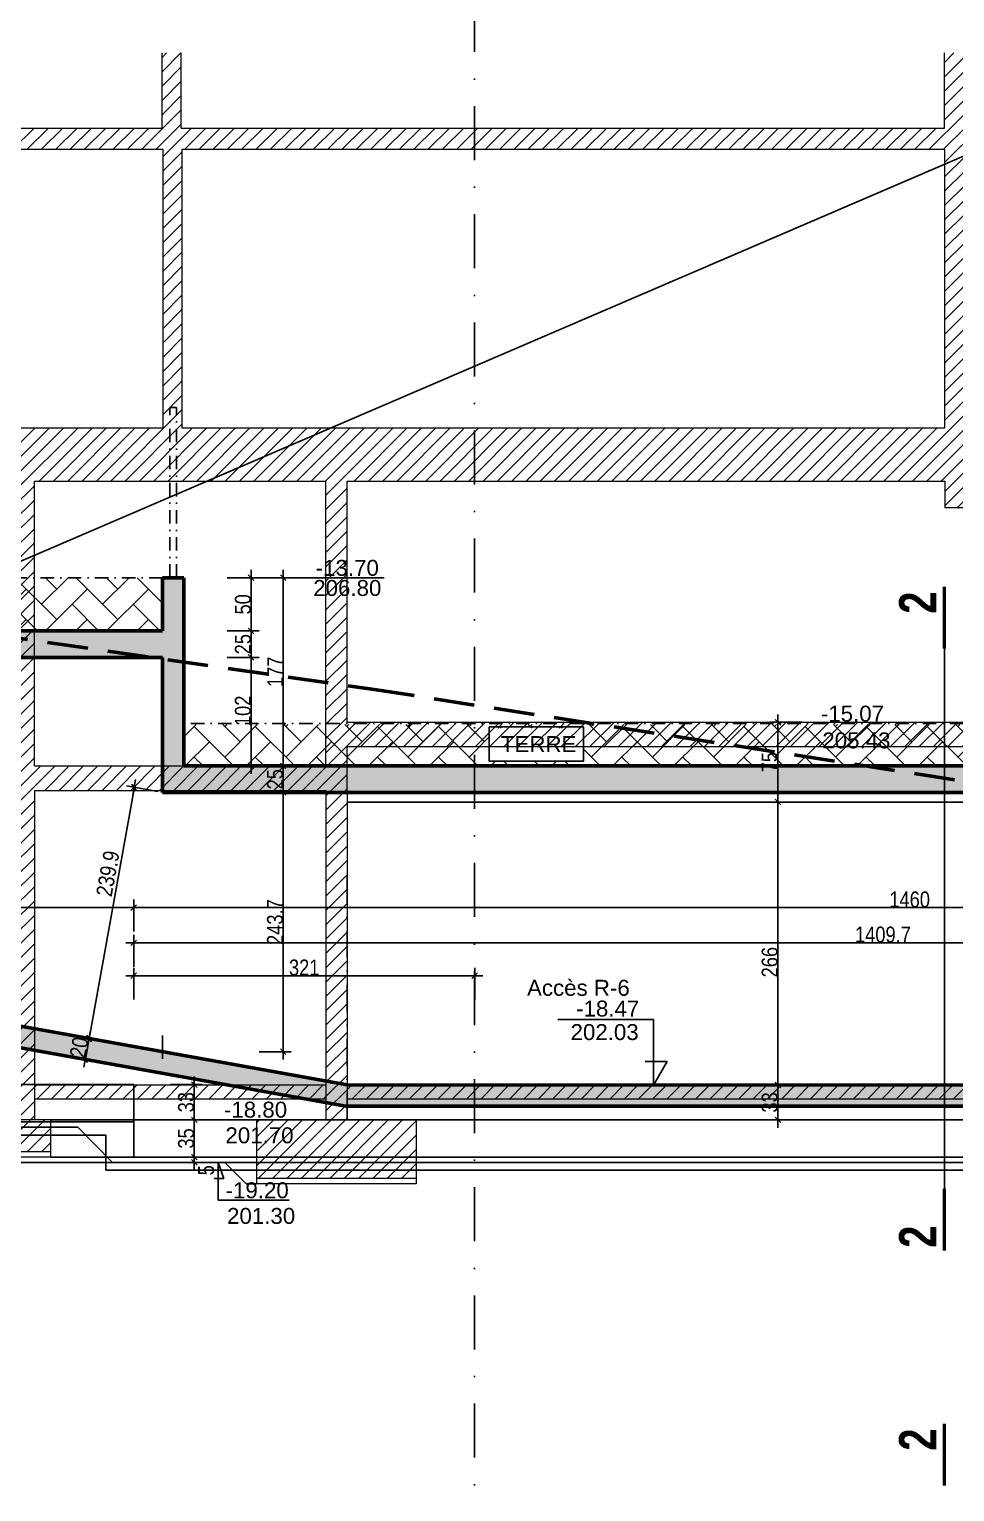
# Model space of a CAD drawing. Header units: millimetres. Extents: x -26249 to 60250, y -21218 to 23336.
# Drawn here: x 19415 to 20285, y 889 to 2265 of the extents above; entities that cross this region are included whole.
import ezdxf
from ezdxf.enums import TextEntityAlignment as Align

# ---------------------------------------------------------------- set-up
doc = ezdxf.new("R2010")
doc.units = ezdxf.units.MM
doc.linetypes.add('CACHEX2', pattern=[19.05, 12.7, -6.35])
doc.linetypes.add('TIRETPTX2', pattern=[50.8, 25.4, -12.7, 0, -12.7])
for name, color, linetype in [('01-coupe soussol', 253, 'Continuous'), ('01_cote_gen', 4, 'Continuous'), ('01_linteaux', 2, 'Continuous'), ('01_poch_murs', 253, 'Continuous'), ('01_texte', 230, 'Continuous'), ('AA_COTES', 2, 'Continuous')]:
    doc.layers.add(name, color=color, linetype=linetype)
doc.layers.add('01_murs_coup', color=5, linetype='Continuous', lineweight=60)
doc.styles.add('impact', font='impact.ttf')
doc.styles.add('MATTE_TXT', font='arial.ttf')
doc.styles.add('STYLE2', font='ARIALN.TTF')
doc.dimstyles.new('JB50', dxfattribs={"dimscale": 0.1, "dimtxt": 150, "dimasz": 15, "dimexe": 0.1, "dimexo": 0.1, "dimgap": 0.09, "dimtad": 1, "dimdec": 1, "dimdsep": 46, "dimtxsty": 'STYLE2', "dimblk1": 'BOND_G', "dimblk2": 'BOND_D', "dimsah": 1, "dimcen": 1.5, "dimdle": 0.01, "dimse1": 1, "dimse2": 1, "dimclrd": 4, "dimclre": 2, "dimclrt": 6, "dimazin": 2, "dimtfac": 2.333333, "dimtdec": 1, "dimtix": 1, "dimtmove": 2, "dimatfit": 3, "dimldrblk": 'BOND_G', "dimfxl": 1, "dimtolj": 1, "dimtzin": 0, "dimarcsym": 0})
pattern_1 = [(45, (-13484.1425, 5706.199), (-6.735192, 6.735192), [])]

# ---------------------------------------------------------------- blocks, each defined once
blk = doc.blocks.new('BOND_G')
at = {"layer": 'AA_COTES', "color": 0}
for p, q in [((0, -5), (0, 15)), ((5, 0), (-5, 0)), ((1.77, 1.77), (-1.77, -1.77))]:
    blk.add_line(p, q, dxfattribs=at)
blk = doc.blocks.new('BOND_D')
at = {"layer": 'AA_COTES', "color": 0}
for p, q in [((5, 0), (-5, 0)), ((-1.77, -1.77), (1.77, 1.77)), ((0, 5), (0, -15))]:
    blk.add_line(p, q, dxfattribs=at)
blk = doc.blocks.new('*D1007')
at = {"layer": '01_cote_gen', "color": 4, "lineweight": -2, "transparency": 16777216}
blk.add_line((19214.5, 1438.9), (19511.5, 1438.9), dxfattribs=at)
at = {"layer": 'Defpoints', "color": 0, "transparency": 16777216}
for p in [(19213, 1537), (19513, 1438.9), (19513, 1272.5)]:
    blk.add_point(p, dxfattribs=at)
at = {"layer": '01_cote_gen', "color": 4, "lineweight": -2, "transparency": 16777216, "xscale": 1.5, "yscale": 1.5, "zscale": 1.5, "rotation": 180}
blk.add_blockref('BOND_G', (19213, 1438.9), dxfattribs=at)
at = {"layer": '01_cote_gen', "color": 4, "lineweight": -2, "transparency": 16777216, "xscale": 1.5, "yscale": 1.5, "zscale": 1.5}
blk.add_blockref('BOND_D', (19513, 1438.9), dxfattribs=at)
at = {"layer": '01_cote_gen', "color": 6, "transparency": 16777216, "insert": (19363, 1446.5), "char_height": 15, "attachment_point": 5, "style": 'STYLE2'}
blk.add_mtext('\\A1;300', dxfattribs=at)
blk = doc.blocks.new('*D1008')
at = {"layer": '01_cote_gen', "color": 4, "lineweight": -2, "transparency": 16777216}
blk.add_line((19514.5, 1438.9), (20971.4, 1438.9), dxfattribs=at)
at = {"layer": 'Defpoints', "color": 0, "transparency": 16777216}
for p in [(19513, 1447.3), (20972.9, 1438.9), (20972.9, 1270.1)]:
    blk.add_point(p, dxfattribs=at)
at = {"layer": '01_cote_gen', "color": 4, "lineweight": -2, "transparency": 16777216, "xscale": 1.5, "yscale": 1.5, "zscale": 1.5, "rotation": 180}
blk.add_blockref('BOND_G', (19513, 1438.9), dxfattribs=at)
at = {"layer": '01_cote_gen', "color": 4, "lineweight": -2, "transparency": 16777216, "xscale": 1.5, "yscale": 1.5, "zscale": 1.5}
blk.add_blockref('BOND_D', (20972.9, 1438.9), dxfattribs=at)
at = {"layer": '01_cote_gen', "color": 6, "transparency": 16777216, "insert": (20242.9, 1446.5), "char_height": 15, "attachment_point": 5, "style": 'STYLE2'}
blk.add_mtext('\\A1;1460', dxfattribs=at)
blk = doc.blocks.new('*D1009')
at = {"layer": '01_cote_gen', "color": 4, "lineweight": -2, "transparency": 16777216}
blk.add_line((19514.5, 1405.8), (20921.1, 1405.8), dxfattribs=at)
at = {"layer": 'Defpoints', "color": 0, "transparency": 16777216}
for p in [(19513, 1416.4), (20922.6, 1405.8), (20922.6, 1270.1)]:
    blk.add_point(p, dxfattribs=at)
at = {"layer": '01_cote_gen', "color": 4, "lineweight": -2, "transparency": 16777216, "xscale": 1.5, "yscale": 1.5, "zscale": 1.5, "rotation": 180}
blk.add_blockref('BOND_G', (19513, 1405.8), dxfattribs=at)
at = {"layer": '01_cote_gen', "color": 4, "lineweight": -2, "transparency": 16777216, "xscale": 1.5, "yscale": 1.5, "zscale": 1.5}
blk.add_blockref('BOND_D', (20922.6, 1405.8), dxfattribs=at)
at = {"layer": '01_cote_gen', "color": 6, "transparency": 16777216, "insert": (20217.8, 1413.5), "char_height": 15, "attachment_point": 5, "style": 'STYLE2'}
blk.add_mtext('\\A1;1409.7', dxfattribs=at)
blk = doc.blocks.new('*D1013')
at = {"layer": '01_cote_gen', "color": 4, "lineweight": -2, "transparency": 16777216}
blk.add_line((19514.5, 1374.9), (19832.2, 1374.9), dxfattribs=at)
at = {"layer": 'Defpoints', "color": 0, "transparency": 16777216}
for p in [(19513, 1383.3), (19833.7, 1374.9), (19833.7, 1366.9)]:
    blk.add_point(p, dxfattribs=at)
at = {"layer": '01_cote_gen', "color": 4, "lineweight": -2, "transparency": 16777216, "xscale": 1.5, "yscale": 1.5, "zscale": 1.5, "rotation": 180}
blk.add_blockref('BOND_G', (19513, 1374.9), dxfattribs=at)
at = {"layer": '01_cote_gen', "color": 4, "lineweight": -2, "transparency": 16777216, "xscale": 1.5, "yscale": 1.5, "zscale": 1.5}
blk.add_blockref('BOND_D', (19833.7, 1374.9), dxfattribs=at)
at = {"layer": '01_cote_gen', "color": 6, "transparency": 16777216, "insert": (19673.3, 1382.5), "char_height": 15, "attachment_point": 5, "style": 'STYLE2'}
blk.add_mtext('\\A1;321', dxfattribs=at)
blk = doc.blocks.new('*D1060')
at = {"layer": '01_cote_gen', "color": 4, "lineweight": -2, "transparency": 16777216}
blk.add_line((19569.9, 1271), (19569.9, 1240.8), dxfattribs=at)
at = {"layer": 'Defpoints', "color": 0, "transparency": 16777216}
for p in [(19506.5, 1272.5), (19542.8, 1239.3), (19569.9, 1239.3)]:
    blk.add_point(p, dxfattribs=at)
at = {"layer": '01_cote_gen', "color": 4, "lineweight": -2, "transparency": 16777216, "xscale": 1.5, "yscale": 1.5, "zscale": 1.5}
for name, p, rotation in [('BOND_G', (19569.9, 1272.5), 90), ('BOND_D', (19569.9, 1239.3), 270)]:
    blk.add_blockref(name, p, dxfattribs=dict(at, rotation=rotation))
at = {"layer": '01_cote_gen', "color": 6, "transparency": 16777216, "insert": (19562.2, 1255.9), "char_height": 15, "attachment_point": 5, "rotation": 90, "style": 'STYLE2'}
blk.add_mtext('\\A1;33', dxfattribs=at)
blk = doc.blocks.new('*D1061')
at = {"layer": '01_cote_gen', "color": 4, "lineweight": -2, "transparency": 16777216}
blk.add_line((19569.9, 1237.8), (19569.9, 1205.8), dxfattribs=at)
at = {"layer": 'Defpoints', "color": 0, "transparency": 16777216}
for p in [(19547.4, 1239.3), (19547.4, 1204.3), (19569.9, 1204.3)]:
    blk.add_point(p, dxfattribs=at)
at = {"layer": '01_cote_gen', "color": 4, "lineweight": -2, "transparency": 16777216, "xscale": 1.5, "yscale": 1.5, "zscale": 1.5}
for name, p, rotation in [('BOND_G', (19569.9, 1239.3), 90), ('BOND_D', (19569.9, 1204.3), 270)]:
    blk.add_blockref(name, p, dxfattribs=dict(at, rotation=rotation))
at = {"layer": '01_cote_gen', "color": 6, "transparency": 16777216, "insert": (19562.2, 1221.8), "char_height": 15, "attachment_point": 5, "rotation": 90, "style": 'STYLE2'}
blk.add_mtext('\\A1;35', dxfattribs=at)
blk = doc.blocks.new('*D1062')
at = {"layer": '01_cote_gen', "color": 4, "lineweight": -2, "transparency": 16777216}
blk.add_line((19569.9, 1200.8), (19569.9, 1202.8), dxfattribs=at)
at = {"layer": 'Defpoints', "color": 0, "transparency": 16777216}
for p in [(19569.9, 1204.3), (19575.2, 1204.3), (19575.2, 1199.3)]:
    blk.add_point(p, dxfattribs=at)
at = {"layer": '01_cote_gen', "color": 4, "lineweight": -2, "transparency": 16777216, "xscale": 1.5, "yscale": 1.5, "zscale": 1.5}
for name, p, rotation in [('BOND_D', (19569.9, 1204.3), 90), ('BOND_G', (19569.9, 1199.3), 270)]:
    blk.add_blockref(name, p, dxfattribs=dict(at, rotation=rotation))
at = {"layer": '01_cote_gen', "color": 6, "transparency": 16777216, "insert": (19581.1, 1191.9), "char_height": 15, "attachment_point": 5, "rotation": 90, "style": 'STYLE2'}
blk.add_mtext('\\A1;5', dxfattribs=at)
blk = doc.blocks.new('*D1145')
at = {"layer": '01_cote_gen', "color": 4, "lineweight": -2, "transparency": 16777216}
blk.add_line((19623.3, 1697.7), (19623.3, 1675.7), dxfattribs=at)
at = {"layer": 'Defpoints', "color": 0, "transparency": 16777216}
for p in [(19600.8, 1699.2), (19489.7, 1674.2), (19623.3, 1674.2)]:
    blk.add_point(p, dxfattribs=at)
at = {"layer": '01_cote_gen', "color": 4, "lineweight": -2, "transparency": 16777216, "xscale": 1.5, "yscale": 1.5, "zscale": 1.5}
for name, p, rotation in [('BOND_G', (19623.3, 1699.2), 90), ('BOND_D', (19623.3, 1674.2), 270)]:
    blk.add_blockref(name, p, dxfattribs=dict(at, rotation=rotation))
at = {"layer": '01_cote_gen', "color": 6, "transparency": 16777216, "insert": (19615.7, 1686.7), "char_height": 15, "attachment_point": 5, "rotation": 90, "style": 'STYLE2'}
blk.add_mtext('\\A1;25', dxfattribs=at)
blk = doc.blocks.new('*D1146')
at = {"layer": '01_cote_gen', "color": 4, "lineweight": -2, "transparency": 16777216}
blk.add_line((19623.3, 1672.7), (19623.3, 1573.7), dxfattribs=at)
at = {"layer": 'Defpoints', "color": 0, "transparency": 16777216}
for p in [(19600.8, 1674.2), (19600.8, 1572.2), (19623.3, 1572.2)]:
    blk.add_point(p, dxfattribs=at)
at = {"layer": '01_cote_gen', "color": 4, "lineweight": -2, "transparency": 16777216, "xscale": 1.5, "yscale": 1.5, "zscale": 1.5}
for name, p, rotation in [('BOND_G', (19623.3, 1674.2), 90), ('BOND_D', (19623.3, 1572.2), 270)]:
    blk.add_blockref(name, p, dxfattribs=dict(at, rotation=rotation))
at = {"layer": '01_cote_gen', "color": 6, "transparency": 16777216, "insert": (19615.7, 1624), "char_height": 15, "attachment_point": 5, "rotation": 90, "style": 'STYLE2'}
blk.add_mtext('\\A1;102', dxfattribs=at)
blk = doc.blocks.new('*D1147')
at = {"layer": '01_cote_gen', "color": 4, "lineweight": -2, "transparency": 16777216}
blk.add_line((19623.3, 1747.7), (19623.3, 1700.7), dxfattribs=at)
at = {"layer": 'Defpoints', "color": 0, "transparency": 16777216}
for p in [(19560, 1749.2), (19540, 1699.2), (19623.3, 1699.2)]:
    blk.add_point(p, dxfattribs=at)
at = {"layer": '01_cote_gen', "color": 4, "lineweight": -2, "transparency": 16777216, "xscale": 1.5, "yscale": 1.5, "zscale": 1.5}
for name, p, rotation in [('BOND_G', (19623.3, 1749.2), 90), ('BOND_D', (19623.3, 1699.2), 270)]:
    blk.add_blockref(name, p, dxfattribs=dict(at, rotation=rotation))
at = {"layer": '01_cote_gen', "color": 6, "transparency": 16777216, "insert": (19615.7, 1724.2), "char_height": 15, "attachment_point": 5, "rotation": 90, "style": 'STYLE2'}
blk.add_mtext('\\A1;50', dxfattribs=at)
blk = doc.blocks.new('*D1148')
at = {"layer": '01_cote_gen', "color": 4, "lineweight": -2, "transparency": 16777216}
blk.add_line((19653.5, 1747.7), (19653.5, 1573.7), dxfattribs=at)
at = {"layer": 'Defpoints', "color": 0, "transparency": 16777216}
for p in [(19630.8, 1749.2), (19647.6, 1572.2), (19653.5, 1572.2)]:
    blk.add_point(p, dxfattribs=at)
at = {"layer": '01_cote_gen', "color": 4, "lineweight": -2, "transparency": 16777216, "xscale": 1.5, "yscale": 1.5, "zscale": 1.5}
for name, p, rotation in [('BOND_G', (19653.5, 1749.2), 90), ('BOND_D', (19653.5, 1572.2), 270)]:
    blk.add_blockref(name, p, dxfattribs=dict(at, rotation=rotation))
at = {"layer": '01_cote_gen', "color": 6, "transparency": 16777216, "insert": (19646, 1660.7), "char_height": 15, "attachment_point": 5, "rotation": 90, "style": 'STYLE2'}
blk.add_mtext('\\A1;177', dxfattribs=at)
blk = doc.blocks.new('*D1153')
at = {"layer": '01_cote_gen', "color": 4, "lineweight": -2, "transparency": 16777216}
blk.add_line((20119, 1270.6), (20119, 1240.8), dxfattribs=at)
at = {"layer": 'Defpoints', "color": 0, "transparency": 16777216}
for p in [(20187, 1272.1), (20119, 1239.3), (20182, 1239.3)]:
    blk.add_point(p, dxfattribs=at)
at = {"layer": '01_cote_gen', "color": 4, "lineweight": -2, "transparency": 16777216, "xscale": 1.5, "yscale": 1.5, "zscale": 1.5}
for name, p, rotation in [('BOND_G', (20119, 1272.1), 90), ('BOND_D', (20119, 1239.3), 270)]:
    blk.add_blockref(name, p, dxfattribs=dict(at, rotation=rotation))
at = {"layer": '01_cote_gen', "color": 6, "transparency": 16777216, "insert": (20111.3, 1255.7), "char_height": 15, "attachment_point": 5, "rotation": 90, "style": 'STYLE2'}
blk.add_mtext('\\A1;33', dxfattribs=at)
blk = doc.blocks.new('*D1157')
at = {"layer": '01_cote_gen', "color": 4, "lineweight": -2, "transparency": 16777216}
blk.add_line((19653.5, 1545.7), (19653.5, 1304.9), dxfattribs=at)
at = {"layer": 'Defpoints', "color": 0, "transparency": 16777216}
for p in [(19612.2, 1547.2), (19540, 1303.4), (19653.5, 1303.4)]:
    blk.add_point(p, dxfattribs=at)
at = {"layer": '01_cote_gen', "color": 4, "lineweight": -2, "transparency": 16777216, "xscale": 1.5, "yscale": 1.5, "zscale": 1.5}
for name, p, rotation in [('BOND_G', (19653.5, 1547.2), 90), ('BOND_D', (19653.5, 1303.4), 270)]:
    blk.add_blockref(name, p, dxfattribs=dict(at, rotation=rotation))
at = {"layer": '01_cote_gen', "color": 6, "transparency": 16777216, "insert": (19645.9, 1425.3), "char_height": 15, "attachment_point": 5, "rotation": 90, "style": 'STYLE2'}
blk.add_mtext('\\A1;243.7', dxfattribs=at)
blk = doc.blocks.new('*D1158')
at = {"layer": '01_cote_gen', "color": 4, "lineweight": -2, "transparency": 16777216}
blk.add_line((19653.5, 1570.7), (19653.5, 1548.7), dxfattribs=at)
at = {"layer": 'Defpoints', "color": 0, "transparency": 16777216}
for p in [(19681.4, 1572.2), (19653.5, 1547.2), (19681.4, 1547.2)]:
    blk.add_point(p, dxfattribs=at)
at = {"layer": '01_cote_gen', "color": 4, "lineweight": -2, "transparency": 16777216, "xscale": 1.5, "yscale": 1.5, "zscale": 1.5}
for name, p, rotation in [('BOND_G', (19653.5, 1572.2), 90), ('BOND_D', (19653.5, 1547.2), 270)]:
    blk.add_blockref(name, p, dxfattribs=dict(at, rotation=rotation))
at = {"layer": '01_cote_gen', "color": 6, "transparency": 16777216, "insert": (19645.9, 1559.7), "char_height": 15, "attachment_point": 5, "rotation": 90, "style": 'STYLE2'}
blk.add_mtext('\\A1;25', dxfattribs=at)
blk = doc.blocks.new('*D1172')
at = {"layer": '01_cote_gen', "color": 4, "lineweight": -2, "transparency": 16777216}
blk.add_line((19471.2, 1317.3), (19513.2, 1550.5), dxfattribs=at)
at = {"layer": 'Defpoints', "color": 0, "transparency": 16777216}
for p in [(19513.4, 1552), (19540, 1547.2), (19497.5, 1311.1)]:
    blk.add_point(p, dxfattribs=at)
at = {"layer": '01_cote_gen', "color": 4, "lineweight": -2, "transparency": 16777216, "xscale": 1.5, "yscale": 1.5, "zscale": 1.5}
for name, p, rotation in [('BOND_D', (19513.4, 1552), 79.79622606136721), ('BOND_G', (19470.9, 1315.9), 259.7962260613672)]:
    blk.add_blockref(name, p, dxfattribs=dict(at, rotation=rotation))
at = {"layer": '01_cote_gen', "color": 6, "transparency": 16777216, "insert": (19488.6, 1470.9), "char_height": 15, "attachment_point": 5, "rotation": 79.7962, "style": 'STYLE2'}
blk.add_mtext('\\A1;239.9', dxfattribs=at)
blk = doc.blocks.new('*D1343')
at = {"layer": '01_cote_gen', "color": 4, "lineweight": -2, "transparency": 16777216}
blk.add_line((19467.7, 1297.6), (19470.7, 1314.4), dxfattribs=at)
at = {"layer": 'Defpoints', "color": 0, "transparency": 16777216}
for p in [(19470.9, 1315.9), (19479.8, 1314.3), (19476.3, 1294.6)]:
    blk.add_point(p, dxfattribs=at)
at = {"layer": '01_cote_gen', "color": 4, "lineweight": -2, "transparency": 16777216, "xscale": 1.5, "yscale": 1.5, "zscale": 1.5}
for name, p, rotation in [('BOND_D', (19470.9, 1315.9), 79.79622606135948), ('BOND_G', (19467.4, 1296.2), 259.7962260613594)]:
    blk.add_blockref(name, p, dxfattribs=dict(at, rotation=rotation))
at = {"layer": '01_cote_gen', "color": 6, "transparency": 16777216, "insert": (19461.6, 1307.4), "char_height": 15, "attachment_point": 5, "rotation": 79.7962, "style": 'STYLE2'}
blk.add_mtext('\\A1;20', dxfattribs=at)
blk = doc.blocks.new('*D1841')
at = {"layer": '01_cote_gen', "color": 4, "lineweight": -2, "transparency": 16777216}
blk.add_line((20119, 1539.7), (20119, 1611.7), dxfattribs=at)
at = {"layer": 'Defpoints', "color": 0, "transparency": 16777216}
for p in [(20119, 1613.2), (20121.7, 1613.2), (20121.7, 1538.2)]:
    blk.add_point(p, dxfattribs=at)
at = {"layer": '01_cote_gen', "color": 4, "lineweight": -2, "transparency": 16777216, "xscale": 1.5, "yscale": 1.5, "zscale": 1.5}
for name, p, rotation in [('BOND_D', (20119, 1613.2), 90), ('BOND_G', (20119, 1538.2), 270)]:
    blk.add_blockref(name, p, dxfattribs=dict(at, rotation=rotation))
at = {"layer": '01_cote_gen', "color": 6, "transparency": 16777216, "insert": (20111.3, 1575.7), "char_height": 15, "attachment_point": 5, "rotation": 90, "style": 'STYLE2'}
blk.add_mtext('\\A1;75', dxfattribs=at)
blk = doc.blocks.new('*D1842')
at = {"layer": '01_cote_gen', "color": 4, "lineweight": -2, "transparency": 16777216}
blk.add_line((20119, 1273.7), (20119, 1536.7), dxfattribs=at)
at = {"layer": 'Defpoints', "color": 0, "transparency": 16777216}
for p in [(20119, 1538.2), (20150.6, 1538.2), (20150.6, 1272.2)]:
    blk.add_point(p, dxfattribs=at)
at = {"layer": '01_cote_gen', "color": 4, "lineweight": -2, "transparency": 16777216, "xscale": 1.5, "yscale": 1.5, "zscale": 1.5}
for name, p, rotation in [('BOND_D', (20119, 1538.2), 90), ('BOND_G', (20119, 1272.2), 270)]:
    blk.add_blockref(name, p, dxfattribs=dict(at, rotation=rotation))
at = {"layer": '01_cote_gen', "color": 6, "transparency": 16777216, "insert": (20111.3, 1387.6), "char_height": 15, "attachment_point": 5, "rotation": 90, "style": 'STYLE2'}
blk.add_mtext('\\A1;266', dxfattribs=at)

msp = doc.modelspace()

# ---------------------------------------------------------------- hatches: boundary and pattern name
at = {"layer": '01-coupe soussol'}
h = msp.add_hatch(dxfattribs=at)
h.set_pattern_fill('ANSI31', color=256, scale=3)
h.set_pattern_definition(pattern_1)
h.paths.add_polyline_path([(16590.574, 1239.168), (16129.574, 1239.168), (16129.574, 1204.168), (16590.574, 1204.168)])
h.paths.add_polyline_path([(17124.574, 1239.168), (16640.574, 1239.168), (16640.574, 1204.168), (17124.574, 1204.168)])
h.paths.add_polyline_path([(17404.574, 1239.168), (17174.574, 1239.168), (17174.574, 1204.168), (17404.574, 1204.168)])
h.paths.add_polyline_path([(18019.574, 1239.168), (17454.574, 1239.168), (17454.574, 1204.168), (18019.574, 1204.168)])
h.paths.add_polyline_path([(17454.574, 1239.168), (17404.574, 1239.168), (17404.574, 1209.168), (17454.574, 1209.168)])
h.paths.add_polyline_path([(17174.574, 1239.168), (17124.574, 1239.168), (17124.574, 1209.168), (17174.574, 1209.168)])
h.paths.add_polyline_path([(16640.574, 1239.168), (16590.574, 1239.168), (16590.574, 1209.168), (16640.574, 1209.168)])
h.paths.add_polyline_path([(16625.574, 1259.168), (16605.574, 1259.168), (16605.574, 1239.168), (16625.574, 1239.168)])
h.paths.add_polyline_path([(16625.574, 1272.168), (16605.574, 1272.168), (16605.574, 1259.168), (16625.574, 1259.168)])
h.paths.add_polyline_path([(17159.574, 1259.168), (17139.574, 1259.168), (17139.574, 1239.168), (17159.574, 1239.168)])
h.paths.add_polyline_path([(17159.574, 1272.168), (17139.574, 1272.168), (17139.574, 1259.168), (17159.574, 1259.168)])
h.paths.add_polyline_path([(18769.574, 1239.168), (18069.574, 1239.168), (18069.574, 1204.168), (18769.574, 1204.168)])
h.paths.add_polyline_path([(18783.574, 1272.168), (18053.584, 1272.168), (18053.584, 1259.168), (18783.574, 1259.168)])
h.paths.add_polyline_path([(18839.574, 1239.168), (18769.574, 1239.168), (18769.574, 1204.168), (18839.574, 1204.168)])
h.paths.add_polyline_path([(18825.574, 1549.168), (19399.574, 1549.168), (19399.574, 1239.168), (19419.574, 1239.168), (19419.574, 1549.168), (19693.574, 1549.168), (19693.574, 1239.168), (19713.574, 1239.168), (19713.574, 1590.168), (20428.535, 1590.168), (20428.535, 1482.168), (20448.535, 1482.168), (20448.535, 1590.168), (20933.535, 1590.168), (20933.535, 1239.168), (20953.535, 1239.168), (20953.535, 1875.168), (20937.535, 1875.168), (20937.535, 1613.168), (20424.535, 1613.168), (19713.574, 1613.168), (19713.574, 1840.168), (20276.132, 1840.168), (20276.132, 1815.168), (20326.132, 1815.168), (20326.132, 1840.168), (20424.535, 1840.168), (20424.535, 1613.168), (20442.535, 1613.168), (20442.535, 2152.168), (20937.535, 2152.168), (20937.535, 1895.168), (20953.535, 1895.168), (20953.535, 2242.819), (20937.535, 2242.819), (20937.535, 2172.168), (20293.574, 2172.168), (20293.574, 2242.819), (20275.574, 2242.819), (20275.574, 2172.168), (19557.574, 2172.168), (19557.574, 2242.819), (19539.574, 2242.819), (19539.574, 2172.168), (18821.574, 2172.168), (18821.574, 2242.819), (18805.574, 2242.819), (18805.574, 2172.168), (18805.574, 1572.168), (18805.574, 1549.168), (18805.574, 1239.168), (18825.574, 1239.168)])
h.paths.add_polyline_path([(18825.574, 1572.168), (18825.574, 1840.168), (19399.574, 1840.168), (19399.574, 1572.168)], flags=16)
h.paths.add_polyline_path([(18821.574, 1890.168), (18821.574, 2152.168), (19540.268, 2152.168), (19540.268, 1890.168)], flags=16)
h.paths.add_polyline_path([(19419.574, 1572.168), (19419.574, 1840.168), (19693.574, 1840.168), (19693.574, 1572.168)], flags=16)
h.paths.add_polyline_path([(19558.268, 1890.168), (19558.268, 2152.168), (20276.132, 2152.168), (20276.132, 1890.168)], flags=16)
h.paths.add_polyline_path([(20294.132, 1890.168), (20294.132, 2152.168), (20424.535, 2152.168), (20424.535, 1890.168)], flags=16)
h = msp.add_hatch(dxfattribs=at)
h.set_pattern_fill('ANSI31', color=256, scale=3)
h.set_pattern_definition(pattern_1)
h.paths.add_polyline_path([(21161.747, 1892.168), (20953.535, 1895.168), (20537.536, 1895.168), (20537.536, 1875.168), (21161.747, 1875.168)])
h.paths.add_polyline_path([(20588.535, 1239.168), (20348.535, 1239.168), (20348.535, 1184.168), (20588.535, 1184.168)])
h.paths.add_polyline_path([(20933.535, 1272.168), (20448.535, 1272.168), (20448.535, 1259.168), (20933.535, 1259.168)])
h.paths.add_polyline_path([(20448.535, 1272.168), (20428.535, 1272.168), (20428.535, 1259.168), (20448.535, 1259.168)])
h.paths.add_polyline_path([(20428.535, 1272.168), (19713.574, 1272.168), (19713.574, 1259.168), (20428.535, 1259.168)])
h.paths.add_polyline_path([(19778.574, 1239.168), (19628.574, 1239.168), (19628.574, 1184.168), (19778.574, 1184.168)])
h.paths.add_polyline_path([(19693.574, 1272.168), (19419.574, 1272.168), (19419.574, 1259.168), (19693.574, 1259.168)])
h.paths.add_polyline_path([(19434.574, 1239.168), (19384.574, 1239.168), (19384.574, 1209.168), (19434.574, 1209.168)])
h.paths.add_polyline_path([(19399.574, 1272.168), (18825.574, 1272.168), (18825.574, 1259.168), (19399.574, 1259.168)])
h.paths.add_polyline_path([(20968.535, 1239.168), (20918.535, 1239.168), (20918.535, 1209.168), (20968.535, 1209.168)])
at = {"layer": '01_poch_murs'}
h = msp.add_hatch(dxfattribs=at)
h.set_pattern_fill('AR-HBONE', color=256, scale=0.2)
h.paths.add_polyline_path([(19540.032, 1749.206), (19459.651, 1749.206), (19459.651, 1699.206), (19540.032, 1699.206)])
h.paths.add_polyline_path([(19459.651, 1749.206), (19409.651, 1749.206), (19409.651, 1699.206), (19459.651, 1699.206)])
h.paths.add_polyline_path([(19409.651, 1749.206), (19009.241, 1749.206), (19281.01, 1710.098), (19281.01, 1740.122), (19369.601, 1740.122), (19369.601, 1707.829), (19296.777, 1707.829), (19356.698, 1699.206), (19409.651, 1699.206)])
h.paths.add_polyline_path([(19009.241, 1749.206), (18813.651, 1749.206), (18813.651, 1699.206), (19356.698, 1699.206), (19296.777, 1707.829), (19281.01, 1707.829), (19281.01, 1710.098)])
h.paths.add_polyline_path([(18876.688, 1742.091), (18876.688, 1778.261), (18845.46, 1778.261), (18845.46, 1742.091)], flags=9)
h.paths.add_polyline_path([(18935.474, 1696.803), (19002.549, 1696.803), (19002.549, 1719.779), (18935.474, 1719.779)], flags=9)
h = msp.add_hatch(color=256, dxfattribs=at)
h.dxf.hatch_style = 1
h.paths.add_polyline_path([(19560.032, 1749.206), (19540.032, 1749.206), (19540.032, 1699.206), (19356.698, 1699.206), (19530.426, 1674.206), (19540.032, 1674.206), (19540.032, 1672.824), (19560.032, 1669.946)])
h.paths.add_polyline_path([(19356.698, 1699.206), (18821.65, 1699.206), (18821.65, 1764.206), (18805.65, 1764.206), (18805.65, 1674.206), (19530.426, 1674.206)])
h.paths.add_polyline_path([(20201.009, 1572.168), (19560.032, 1572.168), (19560.032, 1669.946), (19540.032, 1672.824), (19540.032, 1547.167), (20361.377, 1547.167)])
h.paths.add_polyline_path([(20957.612, 1681.168), (20937.612, 1681.168), (20937.612, 1572.168), (20338.906, 1572.168), (20338.906, 1612.168), (20318.906, 1612.168), (20318.906, 1572.168), (20201.009, 1572.168), (20361.377, 1547.167), (20937.612, 1547.167), (20937.612, 1459.862), (20957.612, 1456.843)])
h.paths.add_polyline_path([(20957.612, 1456.843), (20937.612, 1459.862), (20937.612, 1239.327), (20957.612, 1239.33)])
h.paths.add_polyline_path([(20972.912, 1239.332), (20922.612, 1239.325), (20922.612, 1209.325), (20972.912, 1209.332)])
h.paths.add_polyline_path([(20937.612, 1272.198), (19714.371, 1272.039), (18805.65, 1435.605), (18805.65, 1415.284), (19712.586, 1252.038), (20937.612, 1252.198)])
h = msp.add_hatch(dxfattribs=at)
h.set_pattern_fill('AR-HBONE', color=256, scale=0.2)
h.paths.add_polyline_path([(19833.651, 1611.168), (19560.032, 1611.168), (19560.032, 1572.168), (19833.651, 1572.168)])
h.paths.add_polyline_path([(19950.844, 1611.168), (19833.651, 1611.168), (19833.651, 1572.168), (20201.009, 1572.168)])
h.paths.add_polyline_path([(19935.961, 1576.531), (19847.371, 1576.531), (19847.371, 1607.824), (19935.961, 1607.824)], flags=16)
h.paths.add_polyline_path([(20318.906, 1611.168), (19950.844, 1611.168), (20201.009, 1572.168), (20318.906, 1572.168)])
h.paths.add_polyline_path([(19854.666, 1581.473), (19933.186, 1581.473), (19933.186, 1603.973), (19854.666, 1603.973)], flags=8)

# ---------------------------------------------------------------- linework, layer by layer
at = {"color": 5, "flags": 128}
for points, elevation in [([(19486.679, 1224.768), (19206.417, 1224.768)], 517158665.099), ([(19486.679, 1224.768), (19486.679, 1192.068)], 517158665.099), ([(20608.869, 1192.068), (19486.679, 1192.068)], -11.068)]:
    msp.add_lwpolyline(points, dxfattribs=dict(at, elevation=elevation))
at = {"layer": '01-coupe soussol', "lineweight": 5}
for p, q in [((19539.574, 2172.168), (19539.574, 2242.819)), ((19557.574, 2172.168), (19557.574, 2242.819)), ((20275.574, 2172.168), (20275.574, 2242.819)), ((18821.574, 2172.168), (19539.574, 2172.168)), ((19557.574, 2172.168), (20275.574, 2172.168)), ((18821.574, 2152.168), (19540.268, 2152.168)), ((19540.268, 2152.168), (19540.268, 1890.168)), ((19558.268, 2152.168), (20276.132, 2152.168)), ((19558.268, 2152.168), (19558.268, 1890.168)), ((20276.132, 1890.168), (20276.132, 2152.168)), ((18821.574, 1890.168), (19540.268, 1890.168)), ((19558.268, 1890.168), (20276.132, 1890.168)), ((19419.574, 1840.168), (19693.574, 1840.168)), ((19419.574, 1572.168), (19419.574, 1840.168)), ((19693.574, 1572.168), (19693.574, 1840.168)), ((19713.574, 1840.168), (20276.132, 1840.168)), ((19713.574, 1613.168), (19713.574, 1840.168)), ((20276.132, 1840.168), (20276.132, 1815.168)), ((20276.132, 1815.168), (20326.132, 1815.168)), ((20424.535, 1613.168), (19713.574, 1613.168)), ((19713.574, 1549.168), (19713.574, 1590.168)), ((20448.535, 1590.168), (19713.574, 1590.168)), ((19419.574, 1572.168), (19693.574, 1572.168)), ((19419.574, 1549.168), (19693.574, 1549.168)), ((19419.574, 1549.168), (19419.574, 1239.168)), ((19693.574, 1549.168), (19693.574, 1239.168)), ((19713.574, 1549.168), (19713.574, 1239.168)), ((19419.574, 1272.168), (19693.574, 1272.168)), ((19713.574, 1272.168), (20933.535, 1272.168)), ((19419.574, 1259.168), (19693.574, 1259.168)), ((19713.574, 1259.168), (20933.535, 1259.168)), ((19434.574, 1239.168), (19384.574, 1239.168)), ((19434.574, 1239.168), (19434.574, 1204.168)), ((19628.574, 1239.168), (19628.574, 1179.168)), ((19778.574, 1239.168), (19628.574, 1239.168)), ((19778.574, 1239.168), (19778.574, 1179.168)), ((19434.574, 1209.168), (19384.574, 1209.168)), ((19434.574, 1204.168), (19384.574, 1204.168)), ((19778.574, 1184.168), (19628.574, 1184.168)), ((19778.574, 1179.168), (19628.574, 1179.168))]:
    msp.add_line(p, q, dxfattribs=at)
at = {"layer": '01-coupe soussol'}
for p, q in [((19713.684, 1538.101), (20428.646, 1538.101)), ((19434.574, 1239.168), (19628.574, 1239.168)), ((18839.574, 1199.168), (19598.574, 1199.168)), ((19434.574, 1204.168), (19628.574, 1204.168)), ((19618.574, 1179.168), (19598.574, 1199.168)), ((19618.574, 1179.168), (19628.574, 1179.168))]:
    msp.add_line(p, q, dxfattribs=at)
at = {"layer": '01_cote_gen'}
for p, q in [((12434.992, -1231.677), (22206.96, 2968.323)), ((20275.618, 1682.353), (20275.618, 1174.682))]:
    msp.add_line(p, q, dxfattribs=at)
at = {"layer": '01_linteaux', "linetype": 'TIRETPTX2', "ltscale": 2}
msp.add_line((19833.651, 6.331), (19833.651, 2505.177), dxfattribs=at)
at = {"layer": '01_linteaux', "linetype": 'TIRETPTX2', "ltscale": 0.5}
for p, q in [((19553.032, 1909.206), (19547.032, 1909.206)), ((19547.032, 1749.206), (19547.032, 1909.206)), ((19553.032, 1749.206), (19553.032, 1909.206)), ((19540.032, 1749.206), (18807.651, 1749.206)), ((20318.906, 1612.168), (19560.032, 1612.168))]:
    msp.add_line(p, q, dxfattribs=at)
at = {"layer": '01_linteaux', "linetype": 'TIRETPTX2'}
msp.add_line((19713.65, 1239.325), (19713.65, 1492.168), dxfattribs=at)
at = {"layer": '01_linteaux'}
for p, q in [((19212.95, 1272.403), (19512.95, 1272.537)), ((19512.95, 1272.537), (19512.966, 1237.537)), ((20922.612, 1239.325), (19512.965, 1239.325)), ((19460.369, 1232.443), (19192.95, 1232.403)), ((19212.95, 1237.403), (19512.966, 1237.537)), ((19460.369, 1232.443), (19492.936, 1199.325)), ((19512.941, 1237.537), (19512.941, 1204.325)), ((20922.612, 1199.325), (19492.936, 1199.325)), ((20922.612, 1204.325), (19512.941, 1204.325))]:
    msp.add_line(p, q, dxfattribs=at)
at = {"layer": '01_murs_coup'}
for p, q in [((19560.032, 1749.206), (19540.032, 1749.206)), ((19540.032, 1749.206), (19540.032, 1699.206)), ((19560.032, 1572.168), (19560.032, 1749.206)), ((19540.032, 1699.206), (18821.65, 1699.206)), ((19540.032, 1674.206), (18805.65, 1674.206)), ((19540.032, 1547.167), (19540.032, 1674.206)), ((20318.906, 1572.168), (19560.032, 1572.168)), ((20937.612, 1547.167), (19540.032, 1547.167)), ((19713.655, 1272.167), (18805.65, 1435.605)), ((19712.586, 1252.038), (18805.65, 1415.284)), ((19713.655, 1272.038), (20937.612, 1272.198)), ((19712.586, 1252.038), (20937.614, 1252.198))]:
    msp.add_line(p, q, dxfattribs=at)
at = {"layer": '01_murs_coup', "linetype": 'CACHEX2', "ltscale": 3}
msp.add_lwpolyline([(13488.026, 2849.444), (13898.276, 2756.168), (15673.022, 2388.168), (16272.362, 2256.168), (17563.166, 1971.168), (17904.593, 1908.168), (19739.166, 1644.168), (20425.516, 1537.168), (21080.455, 1438.298)], dxfattribs=at)
at = {"layer": '01_texte'}
for p, q in [((19661.025, 1749.206), (19748.466, 1749.206)), ((20002.06, 1333.835), (19911.874, 1333.835)), ((20002.06, 1333.835), (20002.068, 1272.068)), ((19540.032, 1318.63), (19540.032, 1296.658)), ((20014.885, 1294.124), (19994.139, 1294.124)), ((20002.068, 1272.068), (20014.885, 1294.124)), ((19592.403, 1199.325), (19597.675, 1184.006)), ((19592.403, 1199.325), (19592.403, 1163.877)), ((19597.675, 1184.006), (19588.56, 1184.006)), ((19592.403, 1163.877), (19659.204, 1163.877))]:
    msp.add_line(p, q, dxfattribs=at)
at = {"layer": '01_texte', "const_width": 3}
for points in [[(20275.618, 1740.853), (20275.618, 1682.353)], [(20275.618, 1174.682), (20275.618, 1116.181)], [(20275.618, 953.601), (20275.618, 895.101)]]:
    msp.add_lwpolyline(points, dxfattribs=at)
at = {"layer": '01_texte'}
msp.add_lwpolyline([(19847.371, 1608.824), (19935.961, 1608.824), (19935.961, 1576.531), (19847.371, 1576.531)], close=True, dxfattribs=at)

# ---------------------------------------------------------------- texts
at = {"layer": '01_texte', "style": 'MATTE_TXT'}
for s, p in [('-13.70', (19684.127, 1750.98)), ('206.80', (19681.815, 1732.075)), ('-15.07 ', (20159.386, 1613.85)), ('TERRE', (19858.416, 1585.223)), ('205.43', (20160.765, 1588.719)), ('-18.47', (19929.128, 1336.47)), ('202.03', (19923.908, 1314.355)), ('-18.80', (19597.82, 1241.372)), ('201.70', (19599.199, 1217.241)), ('-19.20', (19599.344, 1165.559)), ('201.30', (19600.723, 1141.428))]:
    msp.add_text(s, height=15, dxfattribs=at).set_placement(p)
at = {"layer": '01_texte', "style": 'impact'}
for p in [(20278.47, 1725.773), (20278.47, 1129.409), (20278.47, 938.521)]:
    msp.add_text('2', height=35, rotation=90, dxfattribs=at).set_placement(p, align=Align.BOTTOM_CENTER)
at = {"layer": '01_texte', "insert": (19931.251, 1370.993), "char_height": 15, "attachment_point": 2, "line_spacing_factor": 0.894142, "style": 'MATTE_TXT'}
msp.add_mtext('Accès R-6', dxfattribs=at)

# ---------------------------------------------------------------- dimensions: what is measured, and where the dimension line sits
at = {"layer": '01_cote_gen'}
for base, p1, p2, picture, middle in [((19623.335, 1699.206), (19560.032, 1749.206), (19540.032, 1699.206), '*D1147', (19615.667, 1724.206)), ((19653.525, 1572.168), (19630.835, 1749.206), (19647.588, 1572.168), '*D1148', (19645.986, 1660.687)), ((19623.335, 1674.206), (19600.835, 1699.206), (19489.736, 1674.206), '*D1145', (19615.667, 1686.706)), ((20118.96, 1613.168), (20121.695, 1538.168), (20121.695, 1613.168), '*D1841', (20111.323, 1575.668)), ((19653.525, 1547.167), (19681.36, 1572.168), (19681.36, 1547.167), '*D1158', (19645.858, 1559.668)), ((19653.525, 1303.419), (19612.192, 1547.167), (19540.032, 1303.419), '*D1157', (19645.858, 1425.293)), ((19569.9, 1204.325), (19547.4, 1239.325), (19547.4, 1204.325), '*D1061', (19562.232, 1221.825))]:
    dim = msp.add_linear_dim(base=base, p1=p1, p2=p2, angle=90, dimstyle='JB50', dxfattribs=at)
    dim.commit()
    dim.dimension.update_dxf_attribs({"geometry": picture, "text_midpoint": middle})
for base, p1, p2, angle, picture, middle, dimtype in [((19623.335, 1572.168), (19600.835, 1674.206), (19600.835, 1572.168), 90, '*D1146', (19615.667, 1623.987), 160), ((19513.444, 1551.953), (19497.535, 1311.068), (19540.032, 1547.167), 79.796226, '*D1172', (19488.552, 1470.893), 161), ((20118.96, 1538.168), (20150.602, 1272.168), (20150.602, 1538.168), 90, '*D1842', (20111.292, 1387.576), 160), ((19569.9, 1204.325), (19575.169, 1199.325), (19575.169, 1204.325), 90, '*D1062', (19581.108, 1191.876), 160)]:
    dim = msp.add_linear_dim(base=base, p1=p1, p2=p2, angle=angle, dimstyle='JB50', dxfattribs=at)
    dim.commit()
    dim.dimension.update_dxf_attribs({"geometry": picture, "text_midpoint": middle, "dimtype": dimtype})
for base, p1, p2, picture, middle in [((19512.95, 1438.855), (19212.95, 1536.976), (19512.95, 1272.537), '*D1007', (19362.95, 1446.522)), ((20972.912, 1438.855), (19512.95, 1447.251), (20972.912, 1270.098), '*D1008', (20242.931, 1446.522)), ((20922.612, 1405.84), (19512.95, 1416.355), (20922.612, 1270.092), '*D1009', (20217.781, 1413.508))]:
    dim = msp.add_linear_dim(base=base, p1=p1, p2=p2, dimstyle='JB50', dxfattribs=at)
    dim.commit()
    dim.dimension.update_dxf_attribs({"geometry": picture, "text_midpoint": middle})
dim = msp.add_linear_dim(base=(19833.651, 1374.856), p1=(19512.95, 1383.34), p2=(19833.651, 1366.886), text='321', dimstyle='JB50', dxfattribs=at)
dim.commit()
dim.dimension.update_dxf_attribs({"geometry": '*D1013', "text_midpoint": (19673.3, 1382.524)})
dim = msp.add_aligned_dim(p1=(19476.302, 1294.569), p2=(19479.845, 1314.252), distance=9.042, dimstyle='JB50', dxfattribs=at)
dim.commit()
dim.dimension.update_dxf_attribs({"geometry": '*D1343', "text_midpoint": (19461.629, 1307.37)})
for base, p1, p2, picture, middle in [((19569.9, 1239.325), (19506.471, 1272.534), (19542.793, 1239.325), '*D1060', (19562.232, 1255.93)), ((20118.96, 1239.33), (20187.007, 1272.095), (20181.996, 1239.33), '*D1153', (20111.292, 1255.712))]:
    dim = msp.add_linear_dim(base=base, p1=p1, p2=p2, angle=90, text='33', dimstyle='JB50', dxfattribs=at)
    dim.commit()
    dim.dimension.update_dxf_attribs({"geometry": picture, "text_midpoint": middle})

doc.saveas('drawing.dxf')
